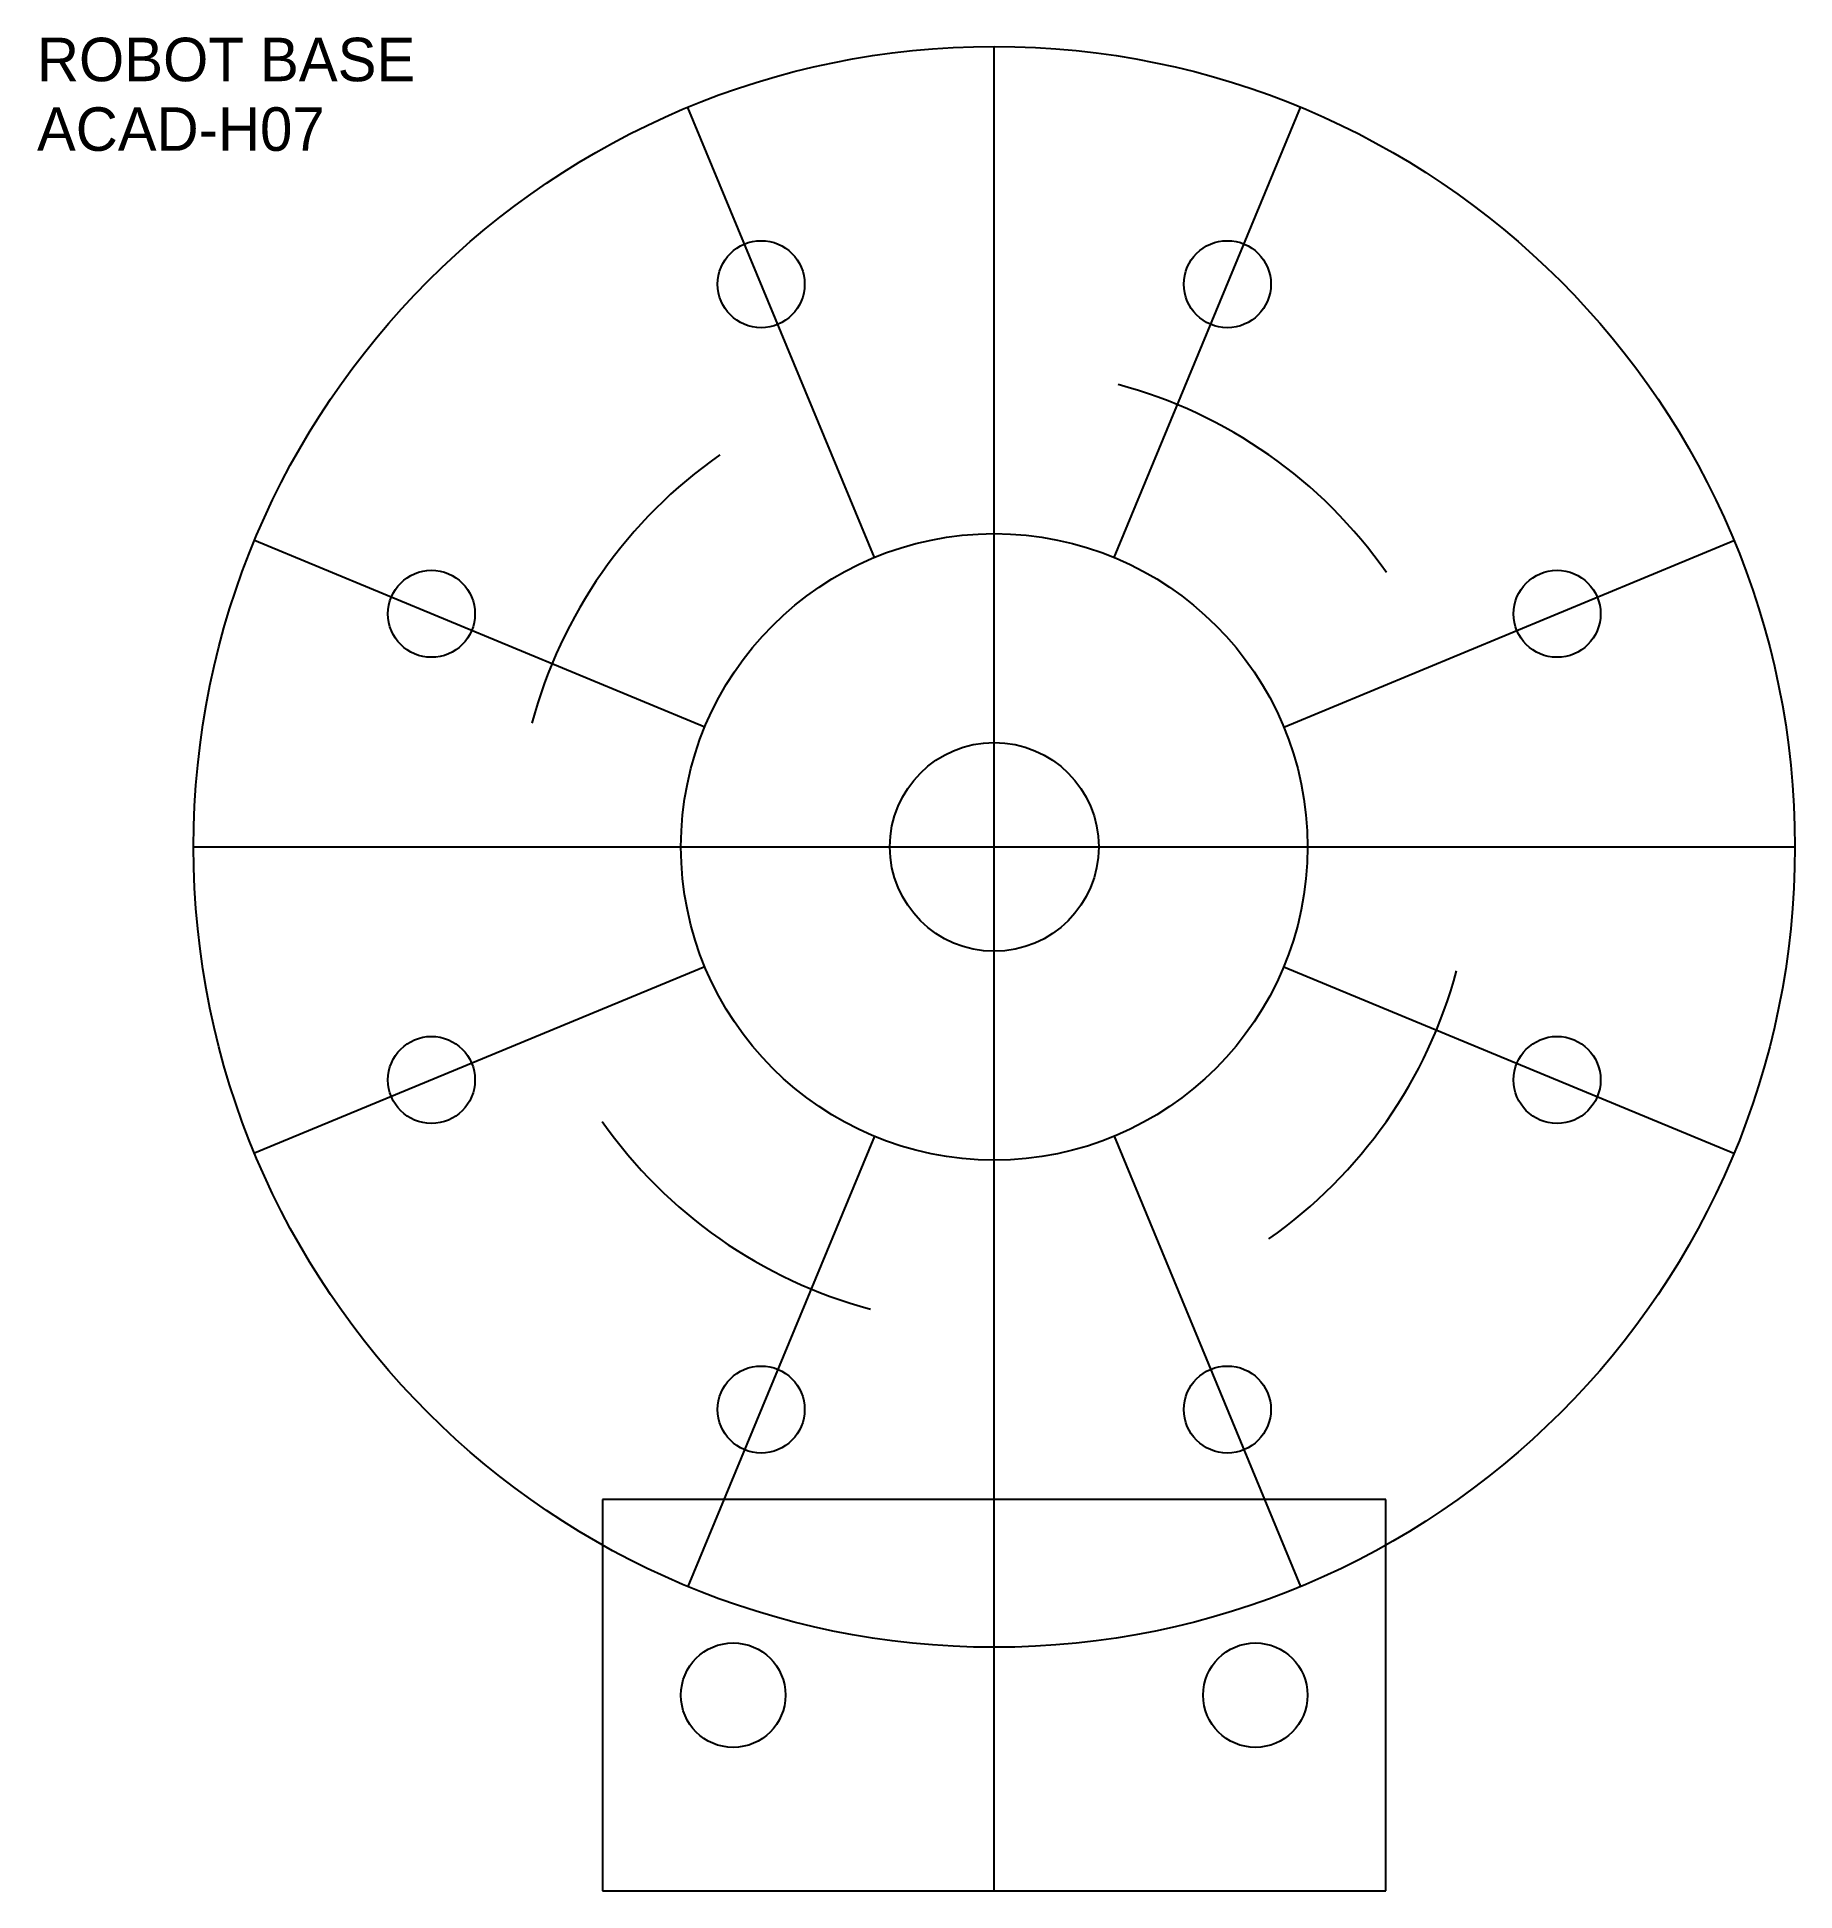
# Model space of a CAD drawing. Header units: millimetres. Extents: x 10 to 212, y 0 to 213.
import ezdxf

# ---------------------------------------------------------------- set-up
doc = ezdxf.new("R2010")
doc.units = ezdxf.units.MM
for name, color, linetype in [('ANNOTATION', 3, 'Continuous'), ('CENTER', 4, 'Continuous'), ('CUTOUT', 1, 'Continuous'), ('HOLE', 2, 'Continuous'), ('OUTLINE', 7, 'Continuous'), ('RIB', 6, 'Continuous')]:
    doc.layers.add(name, color=color, linetype=linetype)

msp = doc.modelspace()

# ---------------------------------------------------------------- linework, layer by layer
at = {"layer": 'CENTER'}
for p, q in [((120, 0), (120, 212)), ((28, 120), (212, 120))]:
    msp.add_line(p, q, dxfattribs=at)
at = {"layer": 'CUTOUT'}
msp.add_circle((120, 120), 36, dxfattribs=at)
for start, end in [(35, 75), (125, 165), (305, 345), (215, 255)]:
    msp.add_arc((120, 120), 55, start, end, dxfattribs=at)
at = {"layer": 'HOLE'}
for centre, radius in [((93.212, 184.672), 5), ((146.788, 184.672), 5), ((55.328, 146.788), 5), ((184.672, 146.788), 5), ((120, 120), 12), ((55.328, 93.212), 5), ((184.672, 93.212), 5), ((93.212, 55.328), 5), ((146.788, 55.328), 5), ((90, 22.5), 6), ((150, 22.5), 6)]:
    msp.add_circle(centre, radius, dxfattribs=at)
at = {"layer": 'OUTLINE'}
for p, q in [((165, 45), (75, 45)), ((75, 45), (75, 0)), ((165, 0), (165, 45)), ((75, 0), (165, 0))]:
    msp.add_line(p, q, dxfattribs=at)
msp.add_circle((120, 120), 92, dxfattribs=at)
at = {"layer": 'RIB'}
for p, q in [((106.223, 153.26), (84.793, 204.997)), ((133.777, 153.26), (155.207, 204.997)), ((86.74, 133.777), (35.003, 155.207)), ((153.26, 133.777), (204.997, 155.207)), ((86.74, 106.223), (35.003, 84.793)), ((153.26, 106.223), (204.997, 84.793)), ((106.223, 86.74), (84.793, 35.003)), ((133.777, 86.74), (155.207, 35.003))]:
    msp.add_line(p, q, dxfattribs=at)

# ---------------------------------------------------------------- texts
at = {"layer": 'ANNOTATION'}
for s, p in [('ROBOT BASE', (10, 208)), ('ACAD-H07', (10, 200))]:
    msp.add_text(s, height=5, dxfattribs=at).set_placement(p)

doc.saveas('drawing.dxf')
